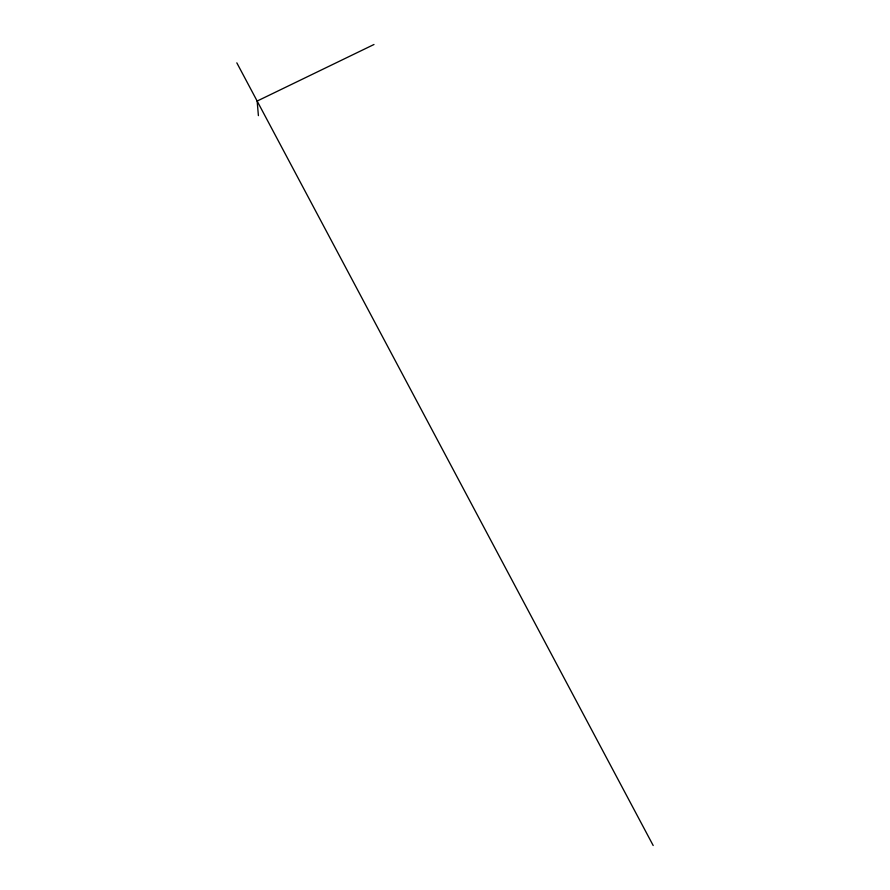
<?xml version="1.0" encoding="UTF-8"?>
<svg xmlns="http://www.w3.org/2000/svg" width="890" height="890" viewBox="0 0 890 890"><rect width="100%" height="100%" fill="white"/><g stroke="black" fill="none" stroke-linecap="round" stroke-linejoin="round"><path stroke-width="1.33" d="M373.989 44.5L257.143 101.06L258.4 115.622M236.818 62.845L653.182 845.5"/></g></svg>
